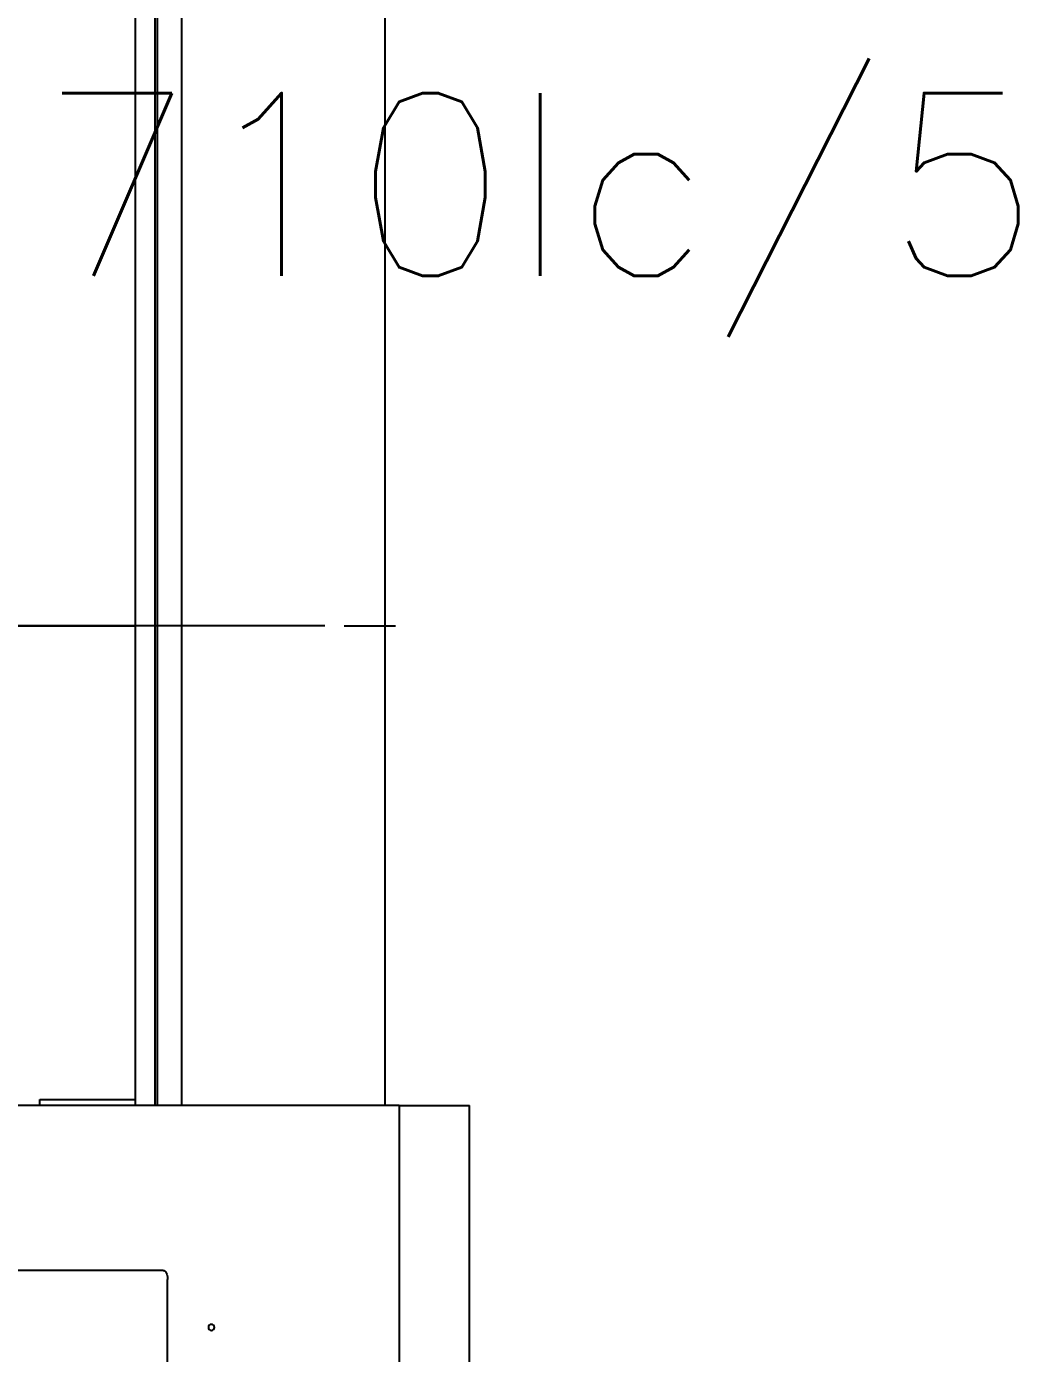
# Model space of a CAD drawing. Header units: millimetres. Extents: x 10462777 to 22643323, y 453826 to 1389191.
# Drawn here: x 11291429 to 11292271, y 582828 to 583934 of the extents above; entities that cross this region are included whole.
import ezdxf
from ezdxf.enums import TextEntityAlignment as Align

# ---------------------------------------------------------------- set-up
doc = ezdxf.new("R2010")
doc.units = ezdxf.units.MM
doc.header["$LTSCALE"] = 200
doc.header["$MEASUREMENT"] = 0
doc.linetypes.add('CENTER2', pattern=[1.125, 0.75, -0.125, 0.125, -0.125])
doc.layers.get('0').update_dxf_attribs({"linetype": 'CONTINUOUS'})
for name, color, linetype in [('2', 2, 'CONTINUOUS'), ('DV1_DEFAULT', 7, 'CONTINUOUS'), ('ZZ', 7, 'CONTINUOUS')]:
    doc.layers.add(name, color=color, linetype=linetype)
doc.layers.add('LAYOUT', color=8, linetype='CONTINUOUS', lineweight=25)
doc.styles.add('SEACAD_arial_ttf', font='txt.shx ', dxfattribs={"height": 0.2, "bigfont": ' whgtxt.shx'})

# ---------------------------------------------------------------- blocks, each defined once
blk = doc.blocks.new('r710ic')
at = {"layer": 'DV1_DEFAULT', "color": 3, "linetype": 'CENTER2', "lineweight": 0}
blk.add_circle((272041.4, 104232.6), 367.6, dxfattribs=at)
at = {"layer": 'LAYOUT', "color": 3}
blk.add_circle((272041.4, 104232.6), 2050.1, dxfattribs=at)
blk = doc.blocks.new('A$C7DA30AB0')
at = {"layer": 'DV1_DEFAULT', "color": 1, "linetype": 'CENTER2', "ltscale": 7}
for p, q in [((5992.9, 3026, 0), (0, 3026, 0)), ((59.1, 3026, 0), (6052, 3026, 0))]:
    blk.add_line(p, q, dxfattribs=at)

msp = doc.modelspace()

# ---------------------------------------------------------------- linework, layer by layer
at = {"layer": '2', "color": 252, "linetype": 'Continuous'}
for p, q in [((11291519.62813, 583034.43591, 0), (11291519.62813, 584034.41518, 0)), ((11291535.87836, 584034.39391, 0), (11291535.87836, 583034.40799, 0)), ((11291557.93118, 584034.42828, 0), (11291557.93118, 583034.4125, 0)), ((11291727.82859, 583034.4125, 0), (11291727.82859, 584034.42828, 0)), ((11291537.87839, 583034.39096, 0), (11291537.87839, 584003.8777, 0)), ((11291439.877, 583034.41705, 0), (11291439.877, 583039.41837, 0)), ((11291439.877, 583039.41837, 0), (11291519.62938, 583039.41837, 0))]:
    msp.add_line(p, q, dxfattribs=at)
at = {"layer": '2', "color": 124, "linetype": 'Continuous'}
for p, q in [((11291739.37272, 583034.4183, 0), (11291330.87545, 583034.4183, 0)), ((11291739.37272, 583034.4183, 0), (11291797.88209, 583034.4183, 0)), ((11291739.37272, 583034.4183, 0), (11291739.37272, 582685.41335, 0)), ((11291797.88209, 582692.83033, 0), (11291797.88209, 583034.4183, 0)), ((11291542.65642, 582896.94412, 0), (11290673.08815, 582896.94412, 0)), ((11291546.38704, 582685.41335, 0), (11291546.38704, 582889.2026, 0))]:
    msp.add_line(p, q, dxfattribs=at)
at = {"layer": '2', "color": 124, "linetype": 'Continuous', "extrusion": (0, 0, -1)}
msp.add_circle((-11291582.87903, 582849.41568, 0), 2.50004, dxfattribs=at)
at = {"layer": '2', "color": 124, "linetype": 'Continuous'}
msp.add_open_spline([(11291542.65642, 582896.94412, 0), (11291542.85509, 582896.94412, 0), (11291543.04964, 582896.91981, 0), (11291543.4301, 582896.82021, 0), (11291543.61539, 582896.74417, 0), (11291543.95803, 582896.55281, 0), (11291544.11975, 582896.43543, 0), (11291544.41454, 582896.17558, 0), (11291544.54853, 582896.03318, 0), (11291544.79621, 582895.7295, 0), (11291544.91038, 582895.56719, 0), (11291545.1182, 582895.23426, 0), (11291545.21236, 582895.06321, 0), (11291545.47216, 582894.53936, 0), (11291545.61548, 582894.17604, 0), (11291545.98265, 582893.05651, 0), (11291546.13814, 582892.29501, 0), (11291546.34132, 582890.75974, 0), (11291546.38704, 582889.98434, 0), (11291546.38704, 582889.2026, 0)], degree=3, knots=[0, 0, 0, 0, 0.0625, 0.0625, 0.125, 0.125, 0.1875, 0.1875, 0.25, 0.25, 0.3125, 0.3125, 0.375, 0.375, 0.5, 0.5, 0.75, 0.75, 1, 1, 1, 1], dxfattribs=at)

# ---------------------------------------------------------------- block references
at = {"ltscale": 10}
msp.add_blockref('A$C7DA30AB0', (11285684.40366, 580408.4363), dxfattribs=at)
at = {"layer": 'LAYOUT', "color": 2, "rotation": 270}
msp.add_blockref('r710ic', (11186875.24796, 856316.46559, 0), dxfattribs=at)

# ---------------------------------------------------------------- texts
at = {"layer": 'ZZ', "color": 7, "linetype": 'Continuous', "ltscale": 25.4, "style": 'SEACAD_arial_ttf'}
msp.add_text('M710Ic/50F', height=152.4, dxfattribs=at).set_placement((11291282.11385, 583878.57663), align=Align.TOP_LEFT)

doc.saveas('drawing.dxf')
